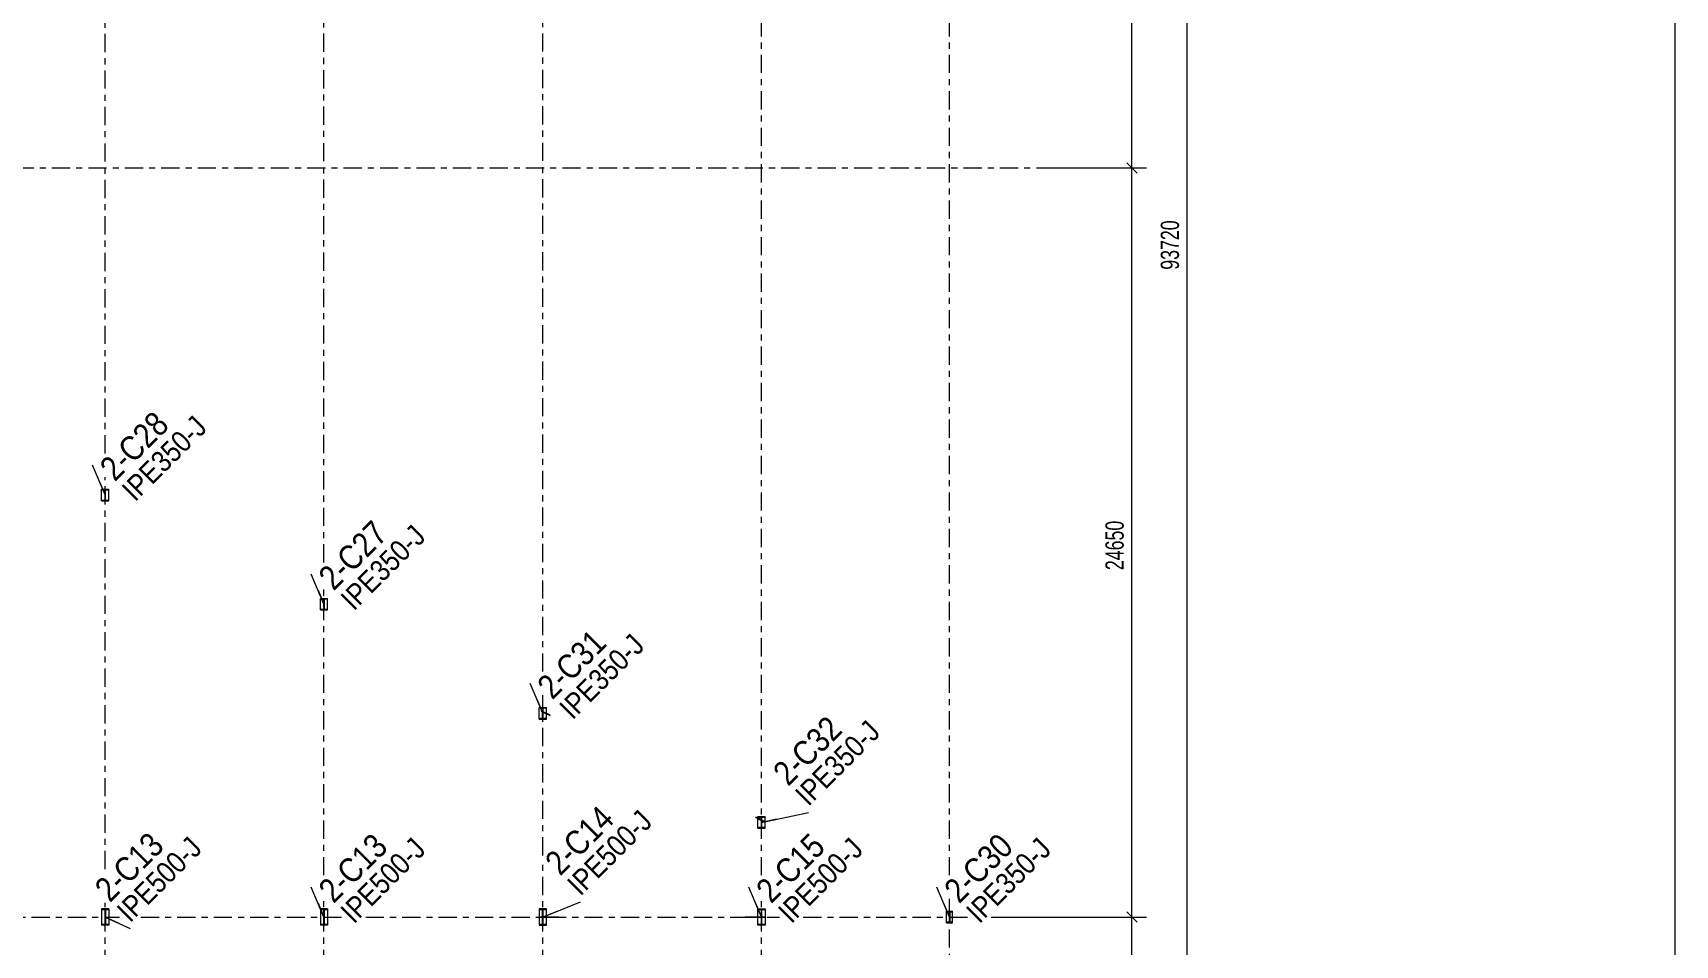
# Model space of a CAD drawing. Header units: millimetres. Extents: x -399 to 773, y -269 to 551.
# Drawn here: x 502.8 to 773.1, y 128.6 to 278.7 of the extents above; entities that cross this region are included whole.
import ezdxf

# ---------------------------------------------------------------- set-up
doc = ezdxf.new("R2010")
doc.units = ezdxf.units.MM
doc.linetypes.add('XKITLINE00', pattern=[0])
doc.linetypes.add('XKITLINE03', pattern=[6, 3, -1, 1, -1])
for name, color, linetype, lineweight in [('Dimensions', 7, 'Continuous', 0), ('DrawingSheet', 5, 'Continuous', 0), ('Part', 2, 'Continuous', 0), ('PartMark', 7, 'Continuous', 0), ('S-grid', 1, 'Continuous', 0)]:
    doc.layers.add(name, color=color, linetype=linetype, lineweight=lineweight)
doc.styles.add('ARIAL', font='ARIAL.TTF')
doc.styles.add('ARIAL_NARROW', font='ARIALN.TTF')

# ---------------------------------------------------------------- blocks, each defined once
blk = doc.blocks.new('*A10')
at = {"layer": 'Part'}
blk.add_hatch(color=3, dxfattribs=at).paths.add_polyline_path([(514.3125, 203.495), (514.3125, 203.55), (515.1875, 203.55), (515.1875, 203.495), (514.7675, 203.495), (514.7675, 201.855), (515.1875, 201.855), (515.1875, 201.8), (514.3125, 201.8), (514.3125, 201.855), (514.7325, 201.855), (514.7325, 203.495)], flags=17)
blk = doc.blocks.new('*A11')
at = {"layer": 'Part'}
blk.add_hatch(color=3, dxfattribs=at).paths.add_polyline_path([(550.3125, 185.545), (550.3125, 185.6), (551.1875, 185.6), (551.1875, 185.545), (550.7675, 185.545), (550.7675, 183.905), (551.1875, 183.905), (551.1875, 183.85), (550.3125, 183.85), (550.3125, 183.905), (550.7325, 183.905), (550.7325, 185.545)], flags=17)
blk = doc.blocks.new('*A12')
at = {"layer": 'Part'}
blk.add_hatch(color=3, dxfattribs=at).paths.add_polyline_path([(586.3125, 167.595), (586.3125, 167.65), (587.1875, 167.65), (587.1875, 167.595), (586.7675, 167.595), (586.7675, 165.955), (587.1875, 165.955), (587.1875, 165.9), (586.3125, 165.9), (586.3125, 165.955), (586.7325, 165.955), (586.7325, 167.595)], flags=17)
blk = doc.blocks.new('*A16')
at = {"layer": 'Part'}
blk.add_hatch(color=3, dxfattribs=at).paths.add_polyline_path([(653.2625, 134.07), (653.2625, 134.125), (654.1375, 134.125), (654.1375, 134.07), (653.7175, 134.07), (653.7175, 132.43), (654.1375, 132.43), (654.1375, 132.375), (653.2625, 132.375), (653.2625, 132.43), (653.6825, 132.43), (653.6825, 134.07)], flags=17)
blk = doc.blocks.new('*A143')
at = {"layer": 'Part'}
blk.add_hatch(color=3, dxfattribs=at).paths.add_polyline_path([(514.25, 134.42), (514.25, 134.5), (515.25, 134.5), (515.25, 134.42), (514.775, 134.42), (514.775, 132.08), (515.25, 132.08), (515.25, 132), (514.25, 132), (514.25, 132.08), (514.725, 132.08), (514.725, 134.42)], flags=17)
blk = doc.blocks.new('*A144')
at = {"layer": 'Part'}
blk.add_hatch(color=3, dxfattribs=at).paths.add_polyline_path([(550.25, 134.42), (550.25, 134.5), (551.25, 134.5), (551.25, 134.42), (550.775, 134.42), (550.775, 132.08), (551.25, 132.08), (551.25, 132), (550.25, 132), (550.25, 132.08), (550.725, 132.08), (550.725, 134.42)], flags=17)
blk = doc.blocks.new('*A145')
at = {"layer": 'Part'}
blk.add_hatch(color=3, dxfattribs=at).paths.add_polyline_path([(586.25, 134.42), (586.25, 134.5), (587.25, 134.5), (587.25, 134.42), (586.775, 134.42), (586.775, 132.08), (587.25, 132.08), (587.25, 132), (586.25, 132), (586.25, 132.08), (586.725, 132.08), (586.725, 134.42)], flags=17)
blk = doc.blocks.new('*A146')
at = {"layer": 'Part'}
blk.add_hatch(color=3, dxfattribs=at).paths.add_polyline_path([(622.3125, 149.645), (622.3125, 149.7), (623.1875, 149.7), (623.1875, 149.645), (622.7675, 149.645), (622.7675, 148.005), (623.1875, 148.005), (623.1875, 147.95), (622.3125, 147.95), (622.3125, 148.005), (622.7325, 148.005), (622.7325, 149.645)], flags=17)
blk = doc.blocks.new('*A147')
at = {"layer": 'Part'}
blk.add_hatch(color=3, dxfattribs=at).paths.add_polyline_path([(622.25, 134.42), (622.25, 134.5), (623.25, 134.5), (623.25, 134.42), (622.775, 134.42), (622.775, 132.08), (623.25, 132.08), (623.25, 132), (622.25, 132), (622.25, 132.08), (622.725, 132.08), (622.725, 134.42)], flags=17)
blk = doc.blocks.new('*A148')
at = {"layer": 'Part'}
blk.add_hatch(color=3, dxfattribs=at).paths.add_polyline_path([(589.33, 133.3), (589.42, 133.29), (589.45, 133.25), (589.42, 133.21), (589.33, 133.2), (589.25, 133.21), (589.22, 133.25), (589.25, 133.29)], flags=17)
blk = doc.blocks.new('*A149')
at = {"layer": 'Part'}
blk.add_hatch(color=3, dxfattribs=at).paths.add_polyline_path([(620.17, 133.3), (620.25, 133.29), (620.28, 133.25), (620.25, 133.21), (620.17, 133.2), (620.08, 133.21), (620.05, 133.25), (620.08, 133.29)], flags=17)
blk = doc.blocks.new('*A150')
at = {"layer": 'Part'}
blk.add_hatch(color=3, dxfattribs=at).paths.add_polyline_path([(587.86, 166.52), (587.9, 166.51), (587.93, 166.47), (587.92, 166.43), (587.88, 166.42), (587.84, 166.43), (587.81, 166.47), (587.82, 166.51)], flags=17)
blk = doc.blocks.new('*A151')
at = {"layer": 'Part'}
blk.add_hatch(color=3, dxfattribs=at).paths.add_polyline_path([(621.83, 149.7), (621.87, 149.69), (621.9, 149.65), (621.89, 149.61), (621.85, 149.6), (621.81, 149.61), (621.78, 149.65), (621.79, 149.69)], flags=17)
blk = doc.blocks.new('*A202')
at = {"layer": 'DrawingSheet', "color": 5, "linetype": 'XKITLINE00', "lineweight": 0}
blk.add_line((773.1, -268.8), (773.1, 551.2), dxfattribs=at)
blk = doc.blocks.new('*A208')
at = {"layer": 'S-grid', "color": 1, "linetype": 'XKITLINE03', "lineweight": 0}
blk.add_line((457.98, 256.5), (673.7, 256.5), dxfattribs=at)
blk = doc.blocks.new('*A209')
at = {"layer": 'S-grid', "color": 1, "linetype": 'XKITLINE03', "lineweight": 0}
for p, q in [((484.61, 133.25), (517.08, 133.25)), ((520.61, 133.25), (553.72, 133.25)), ((557.61, 133.25), (625.72, 133.25)), ((629.61, 133.25), (656.67, 133.25)), ((660.56, 133.25), (673.7, 133.25))]:
    blk.add_line(p, q, dxfattribs=at)
blk = doc.blocks.new('*A211')
at = {"layer": 'S-grid', "color": 1, "linetype": 'XKITLINE03', "lineweight": 0}
for p, q in [((653.7, 140.11), (653.7, 508.28)), ((653.7, 110.21), (653.7, 136.22))]:
    blk.add_line(p, q, dxfattribs=at)
blk = doc.blocks.new('*A212')
at = {"layer": 'S-grid', "color": 1, "linetype": 'XKITLINE03', "lineweight": 0}
for p, q in [((622.75, 140.11), (622.75, 508.28)), ((622.75, 16.86), (622.75, 136.22))]:
    blk.add_line(p, q, dxfattribs=at)
blk = doc.blocks.new('*A213')
at = {"layer": 'S-grid', "color": 1, "linetype": 'XKITLINE03', "lineweight": 0}
for p, q in [((586.75, 173.63), (586.75, 508.28)), ((586.75, 143.38), (586.75, 169.74)), ((586.75, 16.86), (586.75, 142.06))]:
    blk.add_line(p, q, dxfattribs=at)
blk = doc.blocks.new('*A214')
at = {"layer": 'S-grid', "color": 1, "linetype": 'XKITLINE03', "lineweight": 0}
for p, q in [((550.75, 191.58), (550.75, 508.28)), ((550.75, 140.11), (550.75, 187.69)), ((550.75, 16.86), (550.75, 136.22))]:
    blk.add_line(p, q, dxfattribs=at)
blk = doc.blocks.new('*A215')
at = {"layer": 'S-grid', "color": 1, "linetype": 'XKITLINE03', "lineweight": 0}
for p, q in [((514.75, 209.53), (514.75, 508.28)), ((514.75, 141.11), (514.75, 205.64)), ((514.75, 16.86), (514.75, 135.58))]:
    blk.add_line(p, q, dxfattribs=at)
blk = doc.blocks.new('*A255')
at = {"layer": 'Part', "color": 2, "linetype": 'XKITLINE00', "lineweight": 0}
for p, q in [((514.3125, 203.495), (514.3125, 203.55)), ((514.3125, 203.55), (515.1875, 203.55)), ((514.3125, 203.495), (514.7325, 203.495)), ((514.7325, 201.855), (514.7325, 203.495)), ((515.1875, 203.495), (514.7675, 203.495)), ((514.7675, 203.495), (514.7675, 201.855)), ((515.1875, 203.55), (515.1875, 203.495)), ((514.3125, 201.8), (514.3125, 201.855)), ((514.3125, 201.855), (514.7325, 201.855)), ((515.1875, 201.8), (514.3125, 201.8)), ((514.7675, 201.855), (515.1875, 201.855)), ((515.1875, 201.855), (515.1875, 201.8))]:
    blk.add_line(p, q, dxfattribs=at)
blk = doc.blocks.new('*A256')
at = {"layer": 'Part', "color": 2, "linetype": 'XKITLINE00', "lineweight": 0}
for p, q in [((550.3125, 185.545), (550.3125, 185.6)), ((550.3125, 185.6), (551.1875, 185.6)), ((550.3125, 185.545), (550.7325, 185.545)), ((550.3125, 183.85), (550.3125, 183.905)), ((550.3125, 183.905), (550.7325, 183.905)), ((551.1875, 183.85), (550.3125, 183.85)), ((550.7325, 183.905), (550.7325, 185.545)), ((551.1875, 185.545), (550.7675, 185.545)), ((550.7675, 185.545), (550.7675, 183.905)), ((550.7675, 183.905), (551.1875, 183.905)), ((551.1875, 185.6), (551.1875, 185.545)), ((551.1875, 183.905), (551.1875, 183.85))]:
    blk.add_line(p, q, dxfattribs=at)
blk = doc.blocks.new('*A257')
at = {"layer": 'Part', "color": 2, "linetype": 'XKITLINE00', "lineweight": 0}
for p, q in [((514.15, 201.725), (514.15, 203.625)), ((514.15, 203.625), (515.35, 203.625)), ((515.35, 201.725), (515.35, 203.625)), ((514.15, 201.725), (515.35, 201.725))]:
    blk.add_line(p, q, dxfattribs=at)
blk = doc.blocks.new('*A258')
at = {"layer": 'Part', "color": 2, "linetype": 'XKITLINE00', "lineweight": 0}
for p, q in [((550.15, 183.775), (550.15, 185.675)), ((550.15, 185.675), (551.35, 185.675)), ((551.35, 183.775), (551.35, 185.675)), ((550.15, 183.775), (551.35, 183.775))]:
    blk.add_line(p, q, dxfattribs=at)
blk = doc.blocks.new('*A259')
at = {"layer": 'Part', "color": 2, "linetype": 'XKITLINE00', "lineweight": 0}
for p, q in [((586.3125, 167.595), (586.3125, 167.65)), ((586.3125, 167.65), (587.1875, 167.65)), ((586.3125, 167.595), (586.7325, 167.595)), ((586.7325, 165.955), (586.7325, 167.595)), ((587.1875, 167.595), (586.7675, 167.595)), ((586.7675, 167.595), (586.7675, 165.955)), ((587.1875, 167.65), (587.1875, 167.595)), ((586.3125, 165.9), (586.3125, 165.955)), ((586.3125, 165.955), (586.7325, 165.955)), ((587.1875, 165.9), (586.3125, 165.9)), ((586.7675, 165.955), (587.1875, 165.955)), ((587.1875, 165.955), (587.1875, 165.9))]:
    blk.add_line(p, q, dxfattribs=at)
blk = doc.blocks.new('*A260')
at = {"layer": 'Part', "color": 2, "linetype": 'XKITLINE00', "lineweight": 0}
for p, q in [((586.15, 165.82), (586.15, 167.72)), ((586.15, 167.72), (587.35, 167.72)), ((587.35, 166.78), (587.35, 167.72)), ((586.15, 165.82), (587.35, 165.82)), ((587.35, 165.82), (587.35, 166.67))]:
    blk.add_line(p, q, dxfattribs=at)
blk = doc.blocks.new('*A267')
at = {"layer": 'Part', "color": 2, "linetype": 'XKITLINE00', "lineweight": 0}
for p, q in [((653.2625, 134.07), (653.2625, 134.125)), ((653.2625, 134.125), (654.1375, 134.125)), ((653.2625, 134.07), (653.6825, 134.07)), ((653.2625, 132.375), (653.2625, 132.43)), ((653.2625, 132.43), (653.6825, 132.43)), ((653.6825, 132.43), (653.6825, 134.07)), ((654.1375, 134.07), (653.7175, 134.07)), ((653.7175, 134.07), (653.7175, 132.43)), ((653.7175, 132.43), (654.1375, 132.43)), ((654.1375, 134.125), (654.1375, 134.07)), ((654.1375, 132.43), (654.1375, 132.375)), ((654.1375, 132.375), (653.2625, 132.375))]:
    blk.add_line(p, q, dxfattribs=at)
blk = doc.blocks.new('*A270')
at = {"layer": 'Part', "color": 2, "linetype": 'XKITLINE00', "lineweight": 0}
for p, q in [((653.2, 132.3), (653.2, 134.2)), ((653.2, 134.2), (654.2, 134.2)), ((654.2, 132.3), (654.2, 134.2)), ((653.2, 132.3), (654.2, 132.3))]:
    blk.add_line(p, q, dxfattribs=at)
blk = doc.blocks.new('*A534')
at = {"layer": 'Part', "color": 2, "linetype": 'XKITLINE00', "lineweight": 0}
for p, q in [((514.25, 134.42), (514.25, 134.5)), ((514.25, 134.5), (515.25, 134.5)), ((514.725, 134.42), (514.25, 134.42)), ((514.725, 132.08), (514.725, 134.42)), ((515.25, 134.42), (514.775, 134.42)), ((514.775, 134.42), (514.775, 132.08)), ((515.25, 134.5), (515.25, 134.42)), ((514.25, 132), (514.25, 132.08)), ((514.25, 132.08), (514.725, 132.08)), ((515.25, 132), (514.25, 132)), ((514.775, 132.08), (515.25, 132.08)), ((515.25, 132.08), (515.25, 132))]:
    blk.add_line(p, q, dxfattribs=at)
blk = doc.blocks.new('*A535')
at = {"layer": 'Part', "color": 2, "linetype": 'XKITLINE00', "lineweight": 0}
for p, q in [((550.25, 134.42), (550.25, 134.5)), ((550.25, 134.5), (551.25, 134.5)), ((550.725, 134.42), (550.25, 134.42)), ((550.725, 132.08), (550.725, 134.42)), ((551.25, 134.42), (550.775, 134.42)), ((550.775, 134.42), (550.775, 132.08)), ((551.25, 134.5), (551.25, 134.42)), ((550.25, 132), (550.25, 132.08)), ((550.25, 132.08), (550.725, 132.08)), ((551.25, 132), (550.25, 132)), ((550.775, 132.08), (551.25, 132.08)), ((551.25, 132.08), (551.25, 132))]:
    blk.add_line(p, q, dxfattribs=at)
blk = doc.blocks.new('*A536')
at = {"layer": 'Part', "color": 2, "linetype": 'XKITLINE00', "lineweight": 0}
for p, q in [((515.35, 134.6), (514.15, 134.6)), ((514.15, 134.6), (514.15, 131.9)), ((515.35, 134.6), (515.35, 131.9)), ((515.35, 131.9), (514.15, 131.9))]:
    blk.add_line(p, q, dxfattribs=at)
blk = doc.blocks.new('*A537')
at = {"layer": 'Part', "color": 2, "linetype": 'XKITLINE00', "lineweight": 0}
for p, q in [((551.35, 134.6), (550.15, 134.6)), ((550.15, 134.6), (550.15, 131.9)), ((551.35, 134.6), (551.35, 131.9)), ((551.35, 131.9), (550.15, 131.9))]:
    blk.add_line(p, q, dxfattribs=at)
blk = doc.blocks.new('*A538')
at = {"layer": 'Part', "color": 2, "linetype": 'XKITLINE00', "lineweight": 0}
for p, q in [((586.25, 134.42), (586.25, 134.5)), ((586.25, 134.5), (587.25, 134.5)), ((586.725, 134.42), (586.25, 134.42)), ((586.725, 132.08), (586.725, 134.42)), ((587.25, 134.42), (586.775, 134.42)), ((586.775, 134.42), (586.775, 132.08)), ((587.25, 134.5), (587.25, 134.42)), ((586.25, 132), (586.25, 132.08)), ((586.25, 132.08), (586.725, 132.08)), ((587.25, 132), (586.25, 132)), ((586.775, 132.08), (587.25, 132.08)), ((587.25, 132.08), (587.25, 132))]:
    blk.add_line(p, q, dxfattribs=at)
blk = doc.blocks.new('*A539')
at = {"layer": 'Part', "color": 2, "linetype": 'XKITLINE00', "lineweight": 0}
for p, q in [((622.3125, 149.645), (622.3125, 149.7)), ((622.3125, 149.7), (623.1875, 149.7)), ((622.3125, 149.645), (622.7325, 149.645)), ((622.7325, 148.005), (622.7325, 149.645)), ((623.1875, 149.645), (622.7675, 149.645)), ((622.7675, 149.645), (622.7675, 148.005)), ((623.1875, 149.7), (623.1875, 149.645)), ((622.3125, 147.95), (622.3125, 148.005)), ((622.3125, 148.005), (622.7325, 148.005)), ((623.1875, 147.95), (622.3125, 147.95)), ((622.7675, 148.005), (623.1875, 148.005)), ((623.1875, 148.005), (623.1875, 147.95))]:
    blk.add_line(p, q, dxfattribs=at)
blk = doc.blocks.new('*A540')
at = {"layer": 'Part', "color": 2, "linetype": 'XKITLINE00', "lineweight": 0}
for p, q in [((622.25, 134.42), (622.25, 134.5)), ((622.25, 134.5), (623.25, 134.5)), ((622.725, 134.42), (622.25, 134.42)), ((622.725, 132.08), (622.725, 134.42)), ((623.25, 134.42), (622.775, 134.42)), ((622.775, 134.42), (622.775, 132.08)), ((623.25, 134.5), (623.25, 134.42)), ((622.25, 132), (622.25, 132.08)), ((622.25, 132.08), (622.725, 132.08)), ((623.25, 132), (622.25, 132)), ((622.775, 132.08), (623.25, 132.08)), ((623.25, 132.08), (623.25, 132))]:
    blk.add_line(p, q, dxfattribs=at)
blk = doc.blocks.new('*A541')
at = {"layer": 'Part', "color": 2, "linetype": 'XKITLINE00', "lineweight": 0}
for p, q in [((586.21, 133.3), (586.19, 133.29)), ((586.19, 133.29), (586.19, 133.25)), ((586.19, 133.25), (586.19, 133.21)), ((586.19, 133.21), (586.21, 133.2)), ((586.21, 133.3), (586.73, 133.3)), ((586.21, 133.2), (586.73, 133.2)), ((586.77, 133.3), (589.33, 133.3)), ((586.77, 133.2), (589.33, 133.2)), ((589.22, 133.25), (589.25, 133.29)), ((589.25, 133.21), (589.22, 133.25)), ((589.25, 133.29), (589.33, 133.3)), ((589.33, 133.2), (589.25, 133.21)), ((589.33, 133.3), (589.42, 133.29)), ((589.42, 133.21), (589.33, 133.2)), ((589.42, 133.29), (589.45, 133.25)), ((589.45, 133.25), (589.42, 133.21))]:
    blk.add_line(p, q, dxfattribs=at)
blk = doc.blocks.new('*A542')
at = {"layer": 'Part', "color": 2, "linetype": 'XKITLINE00', "lineweight": 0}
for p, q in [((620.05, 133.25), (620.08, 133.29)), ((620.08, 133.21), (620.05, 133.25)), ((620.08, 133.29), (620.17, 133.3)), ((620.17, 133.2), (620.08, 133.21)), ((620.17, 133.3), (620.25, 133.29)), ((620.17, 133.3), (622.73, 133.3)), ((620.25, 133.21), (620.17, 133.2)), ((620.17, 133.2), (622.73, 133.2)), ((620.25, 133.29), (620.28, 133.25)), ((620.28, 133.25), (620.25, 133.21)), ((622.77, 133.3), (623.29, 133.3)), ((622.77, 133.2), (623.29, 133.2)), ((623.31, 133.29), (623.29, 133.3)), ((623.29, 133.2), (623.31, 133.21)), ((623.31, 133.25), (623.31, 133.29)), ((623.31, 133.21), (623.31, 133.25))]:
    blk.add_line(p, q, dxfattribs=at)
blk = doc.blocks.new('*A543')
at = {"layer": 'Part', "color": 2, "linetype": 'XKITLINE00', "lineweight": 0}
for p, q in [((586.49, 167.16), (586.48, 167.13)), ((586.48, 167.13), (586.5, 167.1)), ((586.52, 167.18), (586.49, 167.16)), ((586.5, 167.1), (586.73, 166.98)), ((586.55, 167.18), (586.52, 167.18)), ((586.55, 167.18), (586.73, 167.09)), ((586.77, 167.07), (587.9, 166.51)), ((586.77, 166.96), (587.84, 166.43)), ((587.81, 166.47), (587.82, 166.51)), ((587.84, 166.43), (587.81, 166.47)), ((587.82, 166.51), (587.86, 166.52)), ((587.88, 166.42), (587.84, 166.43)), ((587.86, 166.52), (587.9, 166.51)), ((587.92, 166.43), (587.88, 166.42)), ((587.9, 166.51), (587.93, 166.47)), ((587.93, 166.47), (587.92, 166.43))]:
    blk.add_line(p, q, dxfattribs=at)
blk = doc.blocks.new('*A544')
at = {"layer": 'Part', "color": 2, "linetype": 'XKITLINE00', "lineweight": 0}
for p, q in [((621.78, 149.65), (621.79, 149.69)), ((621.81, 149.61), (621.78, 149.65)), ((621.79, 149.69), (621.83, 149.7)), ((621.85, 149.6), (621.81, 149.61)), ((621.81, 149.61), (622.73, 149.15)), ((621.83, 149.7), (621.87, 149.69)), ((621.89, 149.61), (621.85, 149.6)), ((621.87, 149.69), (621.9, 149.65)), ((621.87, 149.69), (622.73, 149.26)), ((621.9, 149.65), (621.89, 149.61)), ((622.77, 149.25), (623.26, 149)), ((622.77, 149.14), (623.2, 148.92)), ((623.2, 148.92), (623.23, 148.91)), ((623.23, 148.91), (623.26, 148.94)), ((623.27, 148.97), (623.26, 149)), ((623.26, 148.94), (623.27, 148.97))]:
    blk.add_line(p, q, dxfattribs=at)
blk = doc.blocks.new('*A545')
at = {"layer": 'Part', "color": 2, "linetype": 'XKITLINE00', "lineweight": 0}
for p, q in [((587.35, 134.6), (586.15, 134.6)), ((586.15, 134.6), (586.15, 131.9)), ((587.35, 133.3), (587.35, 134.6)), ((587.35, 131.9), (587.35, 133.2)), ((586.15, 131.9), (587.35, 131.9))]:
    blk.add_line(p, q, dxfattribs=at)
blk = doc.blocks.new('*A546')
at = {"layer": 'Part', "color": 2, "linetype": 'XKITLINE00', "lineweight": 0}
for p, q in [((622.15, 134.6), (623.35, 134.6)), ((622.15, 133.3), (622.15, 134.6)), ((622.15, 131.9), (622.15, 133.2)), ((623.35, 134.6), (623.35, 131.9)), ((623.35, 131.9), (622.15, 131.9))]:
    blk.add_line(p, q, dxfattribs=at)
blk = doc.blocks.new('*A547')
at = {"layer": 'Part', "color": 2, "linetype": 'XKITLINE00', "lineweight": 0}
for p, q in [((622.15, 149.55), (622.15, 149.78)), ((622.15, 149.78), (623.35, 149.78)), ((622.15, 147.88), (622.15, 149.44)), ((623.35, 147.88), (623.35, 149.78)), ((622.15, 147.88), (623.35, 147.88))]:
    blk.add_line(p, q, dxfattribs=at)
blk = doc.blocks.new('*A776')
at = {"layer": 'Dimensions', "color": 7, "linetype": 'XKITLINE00', "lineweight": 0}
blk.add_line((692.8, 10), (692.8, 478.6), dxfattribs=at)
at = {"layer": 'Dimensions', "color": 3, "style": 'ARIAL_NARROW', "width": 0.85}
blk.add_text('93720', height=3, rotation=90.0002, dxfattribs=at).set_placement((691.45, 239.74))
blk = doc.blocks.new('*A777')
at = {"layer": 'Dimensions', "color": 7, "linetype": 'XKITLINE00', "lineweight": 0}
for p, q in [((682.85, 257.35), (684.55, 255.65)), ((669.26, 256.5), (686.1, 256.5)), ((683.7, 133.25), (683.7, 256.5)), ((654.7, 133.25), (656.67, 133.25)), ((660.56, 133.25), (686.1, 133.25)), ((682.85, 134.1), (684.55, 132.4))]:
    blk.add_line(p, q, dxfattribs=at)
at = {"layer": 'Dimensions', "color": 3}
for p in [(683.7, 256.5), (683.7, 133.25)]:
    blk.add_point(p, dxfattribs=at)
at = {"layer": 'Dimensions', "color": 3, "style": 'ARIAL_NARROW', "width": 0.85}
blk.add_text('24650', height=3, rotation=90.0002, dxfattribs=at).set_placement((682.35, 190.32))
blk = doc.blocks.new('*A812')
at = {"layer": 'Dimensions', "color": 7, "linetype": 'XKITLINE00', "lineweight": 0}
for p, q in [((654.7, 133.25), (656.67, 133.25)), ((660.56, 133.25), (686.1, 133.25)), ((682.85, 134.1), (684.55, 132.4)), ((683.7, 103.35), (683.7, 133.25)), ((654.7, 103.35), (656.67, 103.35)), ((660.56, 103.35), (686.1, 103.35)), ((682.85, 104.2), (684.55, 102.5))]:
    blk.add_line(p, q, dxfattribs=at)
at = {"layer": 'Dimensions', "color": 3}
for p in [(683.7, 133.25), (683.7, 103.35)]:
    blk.add_point(p, dxfattribs=at)
at = {"layer": 'Dimensions', "color": 3, "style": 'ARIAL_NARROW', "width": 0.85}
blk.add_text('5980', height=3, rotation=90.0002, dxfattribs=at).set_placement((682.35, 114.65))
blk = doc.blocks.new('*A815')
at = {"layer": 'PartMark', "color": 7, "linetype": 'XKITLINE00', "lineweight": 0}
for p, q in [((586.75, 133.25), (592.95, 135.72)), ((589.07, 134.18), (586.75, 133.25))]:
    blk.add_line(p, q, dxfattribs=at)
at = {"layer": 'PartMark', "color": 3, "style": 'ARIAL', "width": 0.85}
blk.add_text('2-C14', height=4, rotation=45.0001, dxfattribs=at).set_placement((589.62, 139.89))
at = {"layer": 'PartMark', "color": 7, "style": 'ARIAL', "width": 0.85}
blk.add_text('IPE500-J', height=3.5, rotation=45.0001, dxfattribs=at).set_placement((592.95, 136.57))
blk = doc.blocks.new('*A816')
at = {"layer": 'PartMark', "color": 7, "linetype": 'XKITLINE00', "lineweight": 0}
for p, q in [((550.75, 133.25), (548.66, 138.16)), ((549.77, 135.55), (550.75, 133.25))]:
    blk.add_line(p, q, dxfattribs=at)
at = {"layer": 'PartMark', "color": 3, "style": 'ARIAL', "width": 0.85}
blk.add_text('2-C13', height=4, rotation=45.0001, dxfattribs=at).set_placement((552.34, 135.34))
at = {"layer": 'PartMark', "color": 7, "style": 'ARIAL', "width": 0.85}
blk.add_text('IPE500-J', height=3.5, rotation=45.0001, dxfattribs=at).set_placement((555.66, 132.01))
blk = doc.blocks.new('*A821')
at = {"layer": 'PartMark', "color": 7, "linetype": 'XKITLINE00', "lineweight": 0}
for p, q in [((622.75, 133.25), (620.66, 138.16)), ((621.77, 135.55), (622.75, 133.25))]:
    blk.add_line(p, q, dxfattribs=at)
at = {"layer": 'PartMark', "color": 3, "style": 'ARIAL', "width": 0.85}
blk.add_text('2-C15', height=4, rotation=45.0001, dxfattribs=at).set_placement((624.34, 135.34))
at = {"layer": 'PartMark', "color": 7, "style": 'ARIAL', "width": 0.85}
blk.add_text('IPE500-J', height=3.5, rotation=45.0001, dxfattribs=at).set_placement((627.66, 132.01))
blk = doc.blocks.new('*A822')
at = {"layer": 'PartMark', "color": 7, "linetype": 'XKITLINE00', "lineweight": 0}
for p, q in [((622.75, 148.82), (630.46, 150.47)), ((625.19, 149.35), (622.75, 148.82))]:
    blk.add_line(p, q, dxfattribs=at)
at = {"layer": 'PartMark', "color": 3, "style": 'ARIAL', "width": 0.85}
blk.add_text('2-C32', height=4, rotation=45.0001, dxfattribs=at).set_placement((627.14, 154.64))
at = {"layer": 'PartMark', "color": 7, "style": 'ARIAL', "width": 0.85}
blk.add_text('IPE350-J', height=3.5, rotation=45.0001, dxfattribs=at).set_placement((630.46, 151.32))
blk = doc.blocks.new('*A824')
at = {"layer": 'PartMark', "color": 7, "linetype": 'XKITLINE00', "lineweight": 0}
for p, q in [((586.75, 166.78), (584.66, 171.69)), ((585.77, 169.08), (586.75, 166.78))]:
    blk.add_line(p, q, dxfattribs=at)
at = {"layer": 'PartMark', "color": 3, "style": 'ARIAL', "width": 0.85}
blk.add_text('2-C31', height=4, rotation=45.0001, dxfattribs=at).set_placement((588.34, 168.86))
at = {"layer": 'PartMark', "color": 7, "style": 'ARIAL', "width": 0.85}
blk.add_text('IPE350-J', height=3.5, rotation=45.0001, dxfattribs=at).set_placement((591.66, 165.54))
blk = doc.blocks.new('*A827')
at = {"layer": 'PartMark', "color": 7, "linetype": 'XKITLINE00', "lineweight": 0}
for p, q in [((550.75, 184.72), (548.66, 189.64)), ((549.77, 187.03), (550.75, 184.72))]:
    blk.add_line(p, q, dxfattribs=at)
at = {"layer": 'PartMark', "color": 3, "style": 'ARIAL', "width": 0.85}
blk.add_text('2-C27', height=4, rotation=45.0001, dxfattribs=at).set_placement((552.34, 186.81))
at = {"layer": 'PartMark', "color": 7, "style": 'ARIAL', "width": 0.85}
blk.add_text('IPE350-J', height=3.5, rotation=45.0001, dxfattribs=at).set_placement((555.66, 183.49))
blk = doc.blocks.new('*A828')
at = {"layer": 'PartMark', "color": 7, "linetype": 'XKITLINE00', "lineweight": 0}
for p, q in [((514.75, 202.68), (512.66, 207.59)), ((513.77, 204.98), (514.75, 202.68))]:
    blk.add_line(p, q, dxfattribs=at)
at = {"layer": 'PartMark', "color": 3, "style": 'ARIAL', "width": 0.85}
blk.add_text('2-C28', height=4, rotation=45.0001, dxfattribs=at).set_placement((516.34, 204.76))
at = {"layer": 'PartMark', "color": 7, "style": 'ARIAL', "width": 0.85}
blk.add_text('IPE350-J', height=3.5, rotation=45.0001, dxfattribs=at).set_placement((519.66, 201.44))
blk = doc.blocks.new('*A830')
at = {"layer": 'PartMark', "color": 7, "linetype": 'XKITLINE00', "lineweight": 0}
for p, q in [((653.7, 133.25), (651.61, 138.16)), ((652.72, 135.55), (653.7, 133.25))]:
    blk.add_line(p, q, dxfattribs=at)
at = {"layer": 'PartMark', "color": 3, "style": 'ARIAL', "width": 0.85}
blk.add_text('2-C30', height=4, rotation=45.0001, dxfattribs=at).set_placement((655.29, 135.34))
at = {"layer": 'PartMark', "color": 7, "style": 'ARIAL', "width": 0.85}
blk.add_text('IPE350-J', height=3.5, rotation=45.0001, dxfattribs=at).set_placement((658.61, 132.01))
blk = doc.blocks.new('*A831')
at = {"layer": 'PartMark', "color": 7, "linetype": 'XKITLINE00', "lineweight": 0}
for p, q in [((514.75, 133.25), (518.85, 131.35)), ((517.02, 132.2), (514.75, 133.25))]:
    blk.add_line(p, q, dxfattribs=at)
at = {"layer": 'PartMark', "color": 3, "style": 'ARIAL', "width": 0.85}
blk.add_text('2-C13', height=4, rotation=45.0001, dxfattribs=at).set_placement((515.52, 135.52))
at = {"layer": 'PartMark', "color": 7, "style": 'ARIAL', "width": 0.85}
blk.add_text('IPE500-J', height=3.5, rotation=45.0001, dxfattribs=at).set_placement((518.85, 132.19))
blk = doc.blocks.new('*A834')
at = {"layer": 'Dimensions', "color": 7, "linetype": 'XKITLINE00', "lineweight": 0}
for p, q in [((669.26, 336.12), (686.1, 336.12)), ((682.85, 336.97), (684.55, 335.28)), ((683.7, 256.5), (683.7, 336.12)), ((682.85, 257.35), (684.55, 255.65)), ((669.26, 256.5), (686.1, 256.5))]:
    blk.add_line(p, q, dxfattribs=at)
at = {"layer": 'Dimensions', "color": 3}
for p in [(683.7, 336.12), (683.7, 256.5)]:
    blk.add_point(p, dxfattribs=at)
at = {"layer": 'Dimensions', "color": 3, "style": 'ARIAL_NARROW', "width": 0.85}
blk.add_text('15925', height=3, rotation=90.0002, dxfattribs=at).set_placement((682.35, 291.75))

msp = doc.modelspace()

# ---------------------------------------------------------------- block references
at = {"lineweight": 0}
for name in ['*A202', '*A215', '*A214', '*A213', '*A212', '*A211', '*A776', '*A834', '*A208', '*A777', '*A257', '*A10', '*A255', '*A258', '*A11', '*A256', '*A260', '*A12', '*A259', '*A543', '*A150', '*A151', '*A544', '*A547', '*A146', '*A539', '*A209', '*A536', '*A143', '*A534', '*A537', '*A144', '*A535', '*A545', '*A541', '*A145', '*A538', '*A148', '*A149', '*A542', '*A546', '*A147', '*A540', '*A270', '*A16', '*A267', '*A812']:
    msp.add_blockref(name, (0, 0), dxfattribs=at)
at = {"layer": 'PartMark', "lineweight": 0}
for name in ['*A828', '*A827', '*A824', '*A822', '*A815', '*A831', '*A816', '*A821', '*A830']:
    msp.add_blockref(name, (0, 0), dxfattribs=at)

doc.saveas('drawing.dxf')
